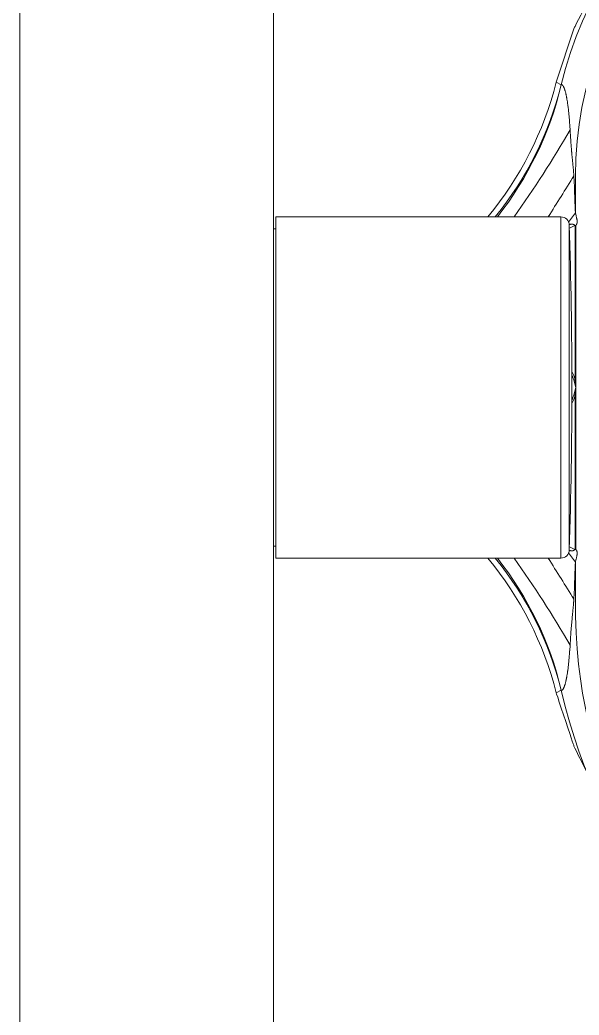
# Model space of a CAD drawing. Header units: millimetres. Extents: x 214 to 1190, y -192 to 1092.
# Drawn here: x 1046.1976 to 1046.2638, y 67.0604 to 67.1782 of the extents above; entities that cross this region are included whole.
import ezdxf

# ---------------------------------------------------------------- set-up
doc = ezdxf.new("R2010")
doc.units = ezdxf.units.MM
doc.layers.add('I-ARQ', color=8, linetype='Continuous', lineweight=0)

msp = doc.modelspace()

# ---------------------------------------------------------------- linework, layer by layer
at = {"layer": 'I-ARQ'}
for p, q in [((1046.19763, 67.8447), (1046.19763, 66.6347)), ((1046.22763, 67.8447), (1046.22763, 66.6347))]:
    msp.add_line(p, q, dxfattribs=at)
at = {"layer": 'I-ARQ', "lineweight": 5}
for points, knots in [([(1046.26168, 67.1705), (1046.2668, 67.19143), (1046.28594, 67.20587), (1046.30747, 67.20503), (1046.30747, 67.20503), (1046.329, 67.2042), (1046.34697, 67.18832), (1046.35044, 67.16705)], [0, 0, 0, 0, 0.5, 0.5, 0.5, 0.75, 1, 1, 1, 1]), ([(1046.26111, 67.17083), (1046.26111, 67.17083), (1046.26324, 67.17724), (1046.26324, 67.17724), (1046.26324, 67.17724), (1046.26324, 67.17724), (1046.26629, 67.18327), (1046.26629, 67.18327), (1046.26629, 67.18327), (1046.26629, 67.18327), (1046.27018, 67.18879), (1046.27018, 67.18879), (1046.27018, 67.18879), (1046.27018, 67.18879), (1046.27484, 67.19369), (1046.27484, 67.19369), (1046.27484, 67.19369), (1046.27484, 67.19369), (1046.28017, 67.19785), (1046.28017, 67.19785), (1046.28017, 67.19785), (1046.28017, 67.19785), (1046.28605, 67.2012), (1046.28605, 67.2012), (1046.28605, 67.2012), (1046.28605, 67.2012), (1046.29236, 67.20365), (1046.29236, 67.20365), (1046.29236, 67.20365), (1046.29236, 67.20365), (1046.29896, 67.20516), (1046.29896, 67.20516), (1046.29896, 67.20516), (1046.29896, 67.20516), (1046.30571, 67.2057), (1046.30571, 67.2057)], [0, 0, 0, 0, 0.111111, 0.111111, 0.111111, 0.166667, 0.222222, 0.222222, 0.222222, 0.277778, 0.333333, 0.333333, 0.333333, 0.388889, 0.444444, 0.444444, 0.444444, 0.5, 0.555556, 0.555556, 0.555556, 0.611111, 0.666667, 0.666667, 0.666667, 0.722222, 0.777778, 0.777778, 0.777778, 0.833333, 0.888889, 0.888889, 0.888889, 0.944444, 1, 1, 1, 1]), ([(1046.26338, 67.15974), (1046.26338, 67.18179), (1046.28031, 67.20015), (1046.30229, 67.20194), (1046.30229, 67.20194), (1046.32427, 67.20372), (1046.34393, 67.18833), (1046.34749, 67.16657)], [0, 0, 0, 0, 0.5, 0.5, 0.5, 0.75, 1, 1, 1, 1]), ([(1046.26168, 67.1705), (1046.26168, 67.1705), (1046.26169, 67.17049), (1046.26169, 67.17049), (1046.26169, 67.17049), (1046.26169, 67.17049), (1046.26169, 67.17049), (1046.26169, 67.17049), (1046.26169, 67.17049), (1046.26169, 67.17049), (1046.26169, 67.17049), (1046.26169, 67.17049), (1046.26169, 67.17049), (1046.26169, 67.17049), (1046.26169, 67.17048), (1046.26169, 67.17048), (1046.26169, 67.17048), (1046.26169, 67.17048), (1046.26169, 67.17048), (1046.26169, 67.17048), (1046.26169, 67.17048), (1046.26169, 67.17048), (1046.26169, 67.17048), (1046.26169, 67.17048), (1046.26169, 67.17048), (1046.26169, 67.17048), (1046.2617, 67.17049), (1046.2617, 67.17049), (1046.2617, 67.17049), (1046.2617, 67.17049), (1046.2617, 67.17049), (1046.2617, 67.17049)], [0, 0, 0, 0, 0.125, 0.125, 0.125, 0.1875, 0.25, 0.25, 0.25, 0.3125, 0.375, 0.375, 0.375, 0.4375, 0.5, 0.5, 0.5, 0.5625, 0.625, 0.625, 0.625, 0.6875, 0.75, 0.75, 0.75, 0.8125, 0.875, 0.875, 0.875, 0.9375, 1, 1, 1, 1]), ([(1046.2617, 67.17049), (1046.2617, 67.17049), (1046.26172, 67.17051), (1046.26172, 67.17051), (1046.26172, 67.17051), (1046.26172, 67.17051), (1046.26173, 67.17052), (1046.26173, 67.17052), (1046.26173, 67.17052), (1046.26173, 67.17052), (1046.26175, 67.17052), (1046.26175, 67.17052), (1046.26175, 67.17052), (1046.26175, 67.17052), (1046.26177, 67.17052), (1046.26177, 67.17052), (1046.26177, 67.17052), (1046.26177, 67.17052), (1046.26179, 67.17052), (1046.26179, 67.17052), (1046.26179, 67.17052), (1046.26179, 67.17052), (1046.26181, 67.17051), (1046.26181, 67.17051), (1046.26181, 67.17051), (1046.26181, 67.17051), (1046.26183, 67.1705), (1046.26183, 67.1705), (1046.26183, 67.1705), (1046.26183, 67.1705), (1046.26185, 67.17048), (1046.26185, 67.17048), (1046.26185, 67.17048), (1046.26185, 67.17048), (1046.26187, 67.17045), (1046.26187, 67.17045), (1046.26187, 67.17045), (1046.26187, 67.17045), (1046.26189, 67.17043), (1046.26189, 67.17043), (1046.26189, 67.17043), (1046.26189, 67.17043), (1046.26191, 67.17039), (1046.26191, 67.17039), (1046.26191, 67.17039), (1046.26191, 67.17039), (1046.26194, 67.17036), (1046.26194, 67.17036), (1046.26194, 67.17036), (1046.26194, 67.17036), (1046.26196, 67.17032), (1046.26196, 67.17032), (1046.26196, 67.17032), (1046.26196, 67.17032), (1046.26198, 67.17027), (1046.26198, 67.17027), (1046.26198, 67.17027), (1046.26198, 67.17027), (1046.26202, 67.17018), (1046.26202, 67.17018), (1046.26202, 67.17018), (1046.26202, 67.17018), (1046.26207, 67.17006), (1046.26207, 67.17006), (1046.26207, 67.17006), (1046.26207, 67.17006), (1046.26211, 67.16994), (1046.26211, 67.16994), (1046.26211, 67.16994), (1046.26211, 67.16994), (1046.26216, 67.1698), (1046.26216, 67.1698), (1046.26216, 67.1698), (1046.26216, 67.1698), (1046.2622, 67.16966), (1046.2622, 67.16966), (1046.2622, 67.16966), (1046.2622, 67.16966), (1046.26224, 67.16951), (1046.26224, 67.16951), (1046.26224, 67.16951), (1046.26224, 67.16951), (1046.26227, 67.16935), (1046.26227, 67.16935), (1046.26227, 67.16935), (1046.26227, 67.16935), (1046.26231, 67.16918), (1046.26231, 67.16918), (1046.26231, 67.16918), (1046.26231, 67.16918), (1046.26234, 67.16901), (1046.26234, 67.16901), (1046.26234, 67.16901), (1046.26234, 67.16901), (1046.26237, 67.16883), (1046.26237, 67.16883), (1046.26237, 67.16883), (1046.26237, 67.16883), (1046.26241, 67.16865), (1046.26241, 67.16865), (1046.26241, 67.16865), (1046.26241, 67.16865), (1046.26243, 67.16847), (1046.26243, 67.16847), (1046.26243, 67.16847), (1046.26243, 67.16847), (1046.26246, 67.16828), (1046.26246, 67.16828), (1046.26246, 67.16828), (1046.26246, 67.16828), (1046.26251, 67.1679), (1046.26251, 67.1679), (1046.26251, 67.1679), (1046.26251, 67.1679), (1046.26256, 67.1675), (1046.26256, 67.1675), (1046.26256, 67.1675), (1046.26256, 67.1675), (1046.2626, 67.1671), (1046.2626, 67.1671), (1046.2626, 67.1671), (1046.2626, 67.1671), (1046.26264, 67.16669), (1046.26264, 67.16669), (1046.26264, 67.16669), (1046.26264, 67.16669), (1046.26267, 67.16627), (1046.26267, 67.16627), (1046.26267, 67.16627), (1046.26267, 67.16627), (1046.26272, 67.16562), (1046.26272, 67.16562), (1046.26272, 67.16562), (1046.26272, 67.16562), (1046.26275, 67.16518), (1046.26275, 67.16518)], [0, 0, 0, 0, 0.029412, 0.029412, 0.029412, 0.044118, 0.058824, 0.058824, 0.058824, 0.073529, 0.088235, 0.088235, 0.088235, 0.102941, 0.117647, 0.117647, 0.117647, 0.132353, 0.147059, 0.147059, 0.147059, 0.161765, 0.176471, 0.176471, 0.176471, 0.191176, 0.205882, 0.205882, 0.205882, 0.220588, 0.235294, 0.235294, 0.235294, 0.25, 0.264706, 0.264706, 0.264706, 0.279412, 0.294118, 0.294118, 0.294118, 0.308824, 0.323529, 0.323529, 0.323529, 0.338235, 0.352941, 0.352941, 0.352941, 0.367647, 0.382353, 0.382353, 0.382353, 0.397059, 0.411765, 0.411765, 0.411765, 0.426471, 0.441176, 0.441176, 0.441176, 0.455882, 0.470588, 0.470588, 0.470588, 0.485294, 0.5, 0.5, 0.5, 0.514706, 0.529412, 0.529412, 0.529412, 0.544118, 0.558824, 0.558824, 0.558824, 0.573529, 0.588235, 0.588235, 0.588235, 0.602941, 0.617647, 0.617647, 0.617647, 0.632353, 0.647059, 0.647059, 0.647059, 0.661765, 0.676471, 0.676471, 0.676471, 0.691176, 0.705882, 0.705882, 0.705882, 0.720588, 0.735294, 0.735294, 0.735294, 0.75, 0.764706, 0.764706, 0.764706, 0.779412, 0.794118, 0.794118, 0.794118, 0.808824, 0.823529, 0.823529, 0.823529, 0.838235, 0.852941, 0.852941, 0.852941, 0.867647, 0.882353, 0.882353, 0.882353, 0.897059, 0.911765, 0.911765, 0.911765, 0.926471, 0.941176, 0.941176, 0.941176, 0.955882, 0.970588, 0.970588, 0.970588, 0.985294, 1, 1, 1, 1]), ([(1046.26275, 67.16518), (1046.26275, 67.16518), (1046.26281, 67.16425), (1046.26281, 67.16425), (1046.26281, 67.16425), (1046.26281, 67.16425), (1046.26287, 67.16336), (1046.26287, 67.16336), (1046.26287, 67.16336), (1046.26287, 67.16336), (1046.26294, 67.16253), (1046.26294, 67.16253), (1046.26294, 67.16253), (1046.26294, 67.16253), (1046.26301, 67.16181), (1046.26301, 67.16181), (1046.26301, 67.16181), (1046.26301, 67.16181), (1046.26305, 67.16139), (1046.26305, 67.16139), (1046.26305, 67.16139), (1046.26305, 67.16139), (1046.26307, 67.16118), (1046.26307, 67.16118), (1046.26307, 67.16118), (1046.26307, 67.16118), (1046.2631, 67.16089), (1046.2631, 67.16089), (1046.2631, 67.16089), (1046.2631, 67.16089), (1046.26313, 67.16061), (1046.26313, 67.16061), (1046.26313, 67.16061), (1046.26313, 67.16061), (1046.26315, 67.16032), (1046.26315, 67.16032), (1046.26315, 67.16032), (1046.26315, 67.16032), (1046.26318, 67.16003), (1046.26318, 67.16003), (1046.26318, 67.16003), (1046.26318, 67.16003), (1046.2632, 67.15974), (1046.2632, 67.15974)], [0, 0, 0, 0, 0.090909, 0.090909, 0.090909, 0.136364, 0.181818, 0.181818, 0.181818, 0.227273, 0.272727, 0.272727, 0.272727, 0.318182, 0.363636, 0.363636, 0.363636, 0.409091, 0.454545, 0.454545, 0.454545, 0.5, 0.545455, 0.545455, 0.545455, 0.590909, 0.636364, 0.636364, 0.636364, 0.681818, 0.727273, 0.727273, 0.727273, 0.772727, 0.818182, 0.818182, 0.818182, 0.863636, 0.909091, 0.909091, 0.909091, 0.954545, 1, 1, 1, 1]), ([(1046.26338, 67.15535), (1046.26338, 67.15535), (1046.26336, 67.15568), (1046.26336, 67.15568), (1046.26336, 67.15568), (1046.26336, 67.15568), (1046.26335, 67.156), (1046.26335, 67.156), (1046.26335, 67.156), (1046.26335, 67.156), (1046.26334, 67.15621), (1046.26334, 67.15621), (1046.26334, 67.15621), (1046.26334, 67.15621), (1046.26332, 67.15664), (1046.26332, 67.15664), (1046.26332, 67.15664), (1046.26332, 67.15664), (1046.2633, 67.15727), (1046.2633, 67.15727), (1046.2633, 67.15727), (1046.2633, 67.15727), (1046.26328, 67.15791), (1046.26328, 67.15791), (1046.26328, 67.15791), (1046.26328, 67.15791), (1046.26326, 67.15853), (1046.26326, 67.15853), (1046.26326, 67.15853), (1046.26326, 67.15853), (1046.26323, 67.15915), (1046.26323, 67.15915), (1046.26323, 67.15915), (1046.26323, 67.15915), (1046.26321, 67.15945), (1046.26321, 67.15945), (1046.26321, 67.15945), (1046.26321, 67.15945), (1046.2632, 67.15974), (1046.2632, 67.15974)], [0, 0, 0, 0, 0.1, 0.1, 0.1, 0.15, 0.2, 0.2, 0.2, 0.25, 0.3, 0.3, 0.3, 0.35, 0.4, 0.4, 0.4, 0.45, 0.5, 0.5, 0.5, 0.55, 0.6, 0.6, 0.6, 0.65, 0.7, 0.7, 0.7, 0.75, 0.8, 0.8, 0.8, 0.85, 0.9, 0.9, 0.9, 0.95, 1, 1, 1, 1]), ([(1046.26338, 67.15535), (1046.26338, 67.15535), (1046.26347, 67.15499), (1046.26347, 67.15499), (1046.26347, 67.15499), (1046.26347, 67.15499), (1046.26352, 67.15478), (1046.26352, 67.15478), (1046.26352, 67.15478), (1046.26352, 67.15478), (1046.26354, 67.15465), (1046.26354, 67.15465), (1046.26354, 67.15465), (1046.26354, 67.15465), (1046.26357, 67.15452), (1046.26357, 67.15452), (1046.26357, 67.15452), (1046.26357, 67.15452), (1046.26358, 67.15443), (1046.26358, 67.15443), (1046.26358, 67.15443), (1046.26358, 67.15443), (1046.26358, 67.15434), (1046.26358, 67.15434), (1046.26358, 67.15434), (1046.26358, 67.15434), (1046.26358, 67.15429), (1046.26358, 67.15429), (1046.26358, 67.15429), (1046.26358, 67.15429), (1046.26358, 67.15424), (1046.26358, 67.15424), (1046.26358, 67.15424), (1046.26358, 67.15424), (1046.26358, 67.1542), (1046.26358, 67.1542), (1046.26358, 67.1542), (1046.26358, 67.1542), (1046.26357, 67.15415), (1046.26357, 67.15415), (1046.26357, 67.15415), (1046.26357, 67.15415), (1046.26356, 67.15411), (1046.26356, 67.15411), (1046.26356, 67.15411), (1046.26356, 67.15411), (1046.26355, 67.15406), (1046.26355, 67.15406), (1046.26355, 67.15406), (1046.26355, 67.15406), (1046.26353, 67.15402), (1046.26353, 67.15402), (1046.26353, 67.15402), (1046.26353, 67.15402), (1046.26352, 67.15398), (1046.26352, 67.15398), (1046.26352, 67.15398), (1046.26352, 67.15398), (1046.26349, 67.15395), (1046.26349, 67.15395), (1046.26349, 67.15395), (1046.26349, 67.15395), (1046.26347, 67.15392), (1046.26347, 67.15392), (1046.26347, 67.15392), (1046.26347, 67.15392), (1046.26345, 67.1539), (1046.26345, 67.1539), (1046.26345, 67.1539), (1046.26345, 67.1539), (1046.26344, 67.15388), (1046.26344, 67.15388)], [0, 0, 0, 0, 0.055556, 0.055556, 0.055556, 0.083333, 0.111111, 0.111111, 0.111111, 0.138889, 0.166667, 0.166667, 0.166667, 0.194444, 0.222222, 0.222222, 0.222222, 0.25, 0.277778, 0.277778, 0.277778, 0.305556, 0.333333, 0.333333, 0.333333, 0.361111, 0.388889, 0.388889, 0.388889, 0.416667, 0.444444, 0.444444, 0.444444, 0.472222, 0.5, 0.5, 0.5, 0.527778, 0.555556, 0.555556, 0.555556, 0.583333, 0.611111, 0.611111, 0.611111, 0.638889, 0.666667, 0.666667, 0.666667, 0.694444, 0.722222, 0.722222, 0.722222, 0.75, 0.777778, 0.777778, 0.777778, 0.805556, 0.833333, 0.833333, 0.833333, 0.861111, 0.888889, 0.888889, 0.888889, 0.916667, 0.944444, 0.944444, 0.944444, 0.972222, 1, 1, 1, 1]), ([(1046.26265, 67.15397), (1046.26265, 67.15397), (1046.26274, 67.15399), (1046.26274, 67.15399), (1046.26274, 67.15399), (1046.26274, 67.15399), (1046.26282, 67.15401), (1046.26282, 67.15401), (1046.26282, 67.15401), (1046.26282, 67.15401), (1046.26286, 67.15402), (1046.26286, 67.15402), (1046.26286, 67.15402), (1046.26286, 67.15402), (1046.2629, 67.15402), (1046.2629, 67.15402), (1046.2629, 67.15402), (1046.2629, 67.15402), (1046.26294, 67.15402), (1046.26294, 67.15402), (1046.26294, 67.15402), (1046.26294, 67.15402), (1046.26298, 67.15402), (1046.26298, 67.15402), (1046.26298, 67.15402), (1046.26298, 67.15402), (1046.26302, 67.15402), (1046.26302, 67.15402), (1046.26302, 67.15402), (1046.26302, 67.15402), (1046.26306, 67.15402), (1046.26306, 67.15402), (1046.26306, 67.15402), (1046.26306, 67.15402), (1046.2631, 67.15401), (1046.2631, 67.15401), (1046.2631, 67.15401), (1046.2631, 67.15401), (1046.26313, 67.154), (1046.26313, 67.154), (1046.26313, 67.154), (1046.26313, 67.154), (1046.26317, 67.15399), (1046.26317, 67.15399), (1046.26317, 67.15399), (1046.26317, 67.15399), (1046.2632, 67.15397), (1046.2632, 67.15397), (1046.2632, 67.15397), (1046.2632, 67.15397), (1046.26323, 67.15395), (1046.26323, 67.15395), (1046.26323, 67.15395), (1046.26323, 67.15395), (1046.26326, 67.15393), (1046.26326, 67.15393), (1046.26326, 67.15393), (1046.26326, 67.15393), (1046.2633, 67.15391), (1046.2633, 67.15391), (1046.2633, 67.15391), (1046.2633, 67.15391), (1046.26332, 67.15389), (1046.26332, 67.15389), (1046.26332, 67.15389), (1046.26332, 67.15389), (1046.26333, 67.15388), (1046.26333, 67.15388)], [0, 0, 0, 0, 0.058824, 0.058824, 0.058824, 0.088235, 0.117647, 0.117647, 0.117647, 0.147059, 0.176471, 0.176471, 0.176471, 0.205882, 0.235294, 0.235294, 0.235294, 0.264706, 0.294118, 0.294118, 0.294118, 0.323529, 0.352941, 0.352941, 0.352941, 0.382353, 0.411765, 0.411765, 0.411765, 0.441176, 0.470588, 0.470588, 0.470588, 0.5, 0.529412, 0.529412, 0.529412, 0.558824, 0.588235, 0.588235, 0.588235, 0.617647, 0.647059, 0.647059, 0.647059, 0.676471, 0.705882, 0.705882, 0.705882, 0.735294, 0.764706, 0.764706, 0.764706, 0.794118, 0.823529, 0.823529, 0.823529, 0.852941, 0.882353, 0.882353, 0.882353, 0.911765, 0.941176, 0.941176, 0.941176, 0.970588, 1, 1, 1, 1]), ([(1046.26333, 67.15388), (1046.26333, 67.15388), (1046.26334, 67.15385), (1046.26334, 67.15385), (1046.26334, 67.15385), (1046.26334, 67.15385), (1046.26334, 67.15383), (1046.26334, 67.15383), (1046.26334, 67.15383), (1046.26334, 67.15383), (1046.26334, 67.15378), (1046.26334, 67.15378), (1046.26334, 67.15378), (1046.26334, 67.15378), (1046.26334, 67.15368), (1046.26334, 67.15368), (1046.26334, 67.15368), (1046.26334, 67.15368), (1046.26334, 67.15347), (1046.26334, 67.15347), (1046.26334, 67.15347), (1046.26334, 67.15347), (1046.26334, 67.15306), (1046.26334, 67.15306), (1046.26334, 67.15306), (1046.26334, 67.15306), (1046.26334, 67.15223), (1046.26334, 67.15223), (1046.26334, 67.15223), (1046.26334, 67.15223), (1046.26334, 67.14874), (1046.26334, 67.14874), (1046.26334, 67.14874), (1046.26334, 67.14874), (1046.26334, 67.13564), (1046.26334, 67.13564)], [0, 0, 0, 0, 0.111111, 0.111111, 0.111111, 0.166667, 0.222222, 0.222222, 0.222222, 0.277778, 0.333333, 0.333333, 0.333333, 0.388889, 0.444444, 0.444444, 0.444444, 0.5, 0.555556, 0.555556, 0.555556, 0.611111, 0.666667, 0.666667, 0.666667, 0.722222, 0.777778, 0.777778, 0.777778, 0.833333, 0.888889, 0.888889, 0.888889, 0.944444, 1, 1, 1, 1]), ([(1046.26344, 67.15388), (1046.26344, 67.15388), (1046.26343, 67.15384), (1046.26343, 67.15384), (1046.26343, 67.15384), (1046.26343, 67.15384), (1046.26343, 67.15382), (1046.26343, 67.15382), (1046.26343, 67.15382), (1046.26343, 67.15382), (1046.26343, 67.15377), (1046.26343, 67.15377), (1046.26343, 67.15377), (1046.26343, 67.15377), (1046.26343, 67.15367), (1046.26343, 67.15367), (1046.26343, 67.15367), (1046.26343, 67.15367), (1046.26343, 67.15345), (1046.26343, 67.15345), (1046.26343, 67.15345), (1046.26343, 67.15345), (1046.26343, 67.15302), (1046.26343, 67.15302), (1046.26343, 67.15302), (1046.26343, 67.15302), (1046.26343, 67.15214), (1046.26343, 67.15214), (1046.26343, 67.15214), (1046.26343, 67.15214), (1046.26343, 67.14848), (1046.26343, 67.14848), (1046.26343, 67.14848), (1046.26343, 67.14848), (1046.26343, 67.1347), (1046.26343, 67.1347)], [0, 0, 0, 0, 0.111111, 0.111111, 0.111111, 0.166667, 0.222222, 0.222222, 0.222222, 0.277778, 0.333333, 0.333333, 0.333333, 0.388889, 0.444444, 0.444444, 0.444444, 0.5, 0.555556, 0.555556, 0.555556, 0.611111, 0.666667, 0.666667, 0.666667, 0.722222, 0.777778, 0.777778, 0.777778, 0.833333, 0.888889, 0.888889, 0.888889, 0.944444, 1, 1, 1, 1]), ([(1046.26343, 67.1347), (1046.26343, 67.1347), (1046.26343, 67.12237), (1046.26343, 67.12237), (1046.26343, 67.12237), (1046.26343, 67.12237), (1046.26343, 67.11769), (1046.26343, 67.11769), (1046.26343, 67.11769), (1046.26343, 67.11769), (1046.26343, 67.11658), (1046.26343, 67.11658), (1046.26343, 67.11658), (1046.26343, 67.11658), (1046.26343, 67.11604), (1046.26343, 67.11604), (1046.26343, 67.11604), (1046.26343, 67.11604), (1046.26343, 67.11578), (1046.26343, 67.11578), (1046.26343, 67.11578), (1046.26343, 67.11578), (1046.26343, 67.11565), (1046.26343, 67.11565), (1046.26343, 67.11565), (1046.26343, 67.11565), (1046.26343, 67.11558), (1046.26343, 67.11558), (1046.26343, 67.11558), (1046.26343, 67.11558), (1046.26343, 67.11556), (1046.26343, 67.11556), (1046.26343, 67.11556), (1046.26343, 67.11556), (1046.26344, 67.11551), (1046.26344, 67.11551)], [0, 0, 0, 0, 0.111111, 0.111111, 0.111111, 0.166667, 0.222222, 0.222222, 0.222222, 0.277778, 0.333333, 0.333333, 0.333333, 0.388889, 0.444444, 0.444444, 0.444444, 0.5, 0.555556, 0.555556, 0.555556, 0.611111, 0.666667, 0.666667, 0.666667, 0.722222, 0.777778, 0.777778, 0.777778, 0.833333, 0.888889, 0.888889, 0.888889, 0.944444, 1, 1, 1, 1]), ([(1046.26334, 67.13375), (1046.26334, 67.13375), (1046.26334, 67.12201), (1046.26334, 67.12201), (1046.26334, 67.12201), (1046.26334, 67.12201), (1046.26334, 67.11758), (1046.26334, 67.11758), (1046.26334, 67.11758), (1046.26334, 67.11758), (1046.26334, 67.11653), (1046.26334, 67.11653), (1046.26334, 67.11653), (1046.26334, 67.11653), (1046.26334, 67.11602), (1046.26334, 67.11602), (1046.26334, 67.11602), (1046.26334, 67.11602), (1046.26334, 67.11577), (1046.26334, 67.11577), (1046.26334, 67.11577), (1046.26334, 67.11577), (1046.26334, 67.11564), (1046.26334, 67.11564), (1046.26334, 67.11564), (1046.26334, 67.11564), (1046.26334, 67.11558), (1046.26334, 67.11558), (1046.26334, 67.11558), (1046.26334, 67.11558), (1046.26334, 67.11556), (1046.26334, 67.11556), (1046.26334, 67.11556), (1046.26334, 67.11556), (1046.26333, 67.11551), (1046.26333, 67.11551)], [0, 0, 0, 0, 0.111111, 0.111111, 0.111111, 0.166667, 0.222222, 0.222222, 0.222222, 0.277778, 0.333333, 0.333333, 0.333333, 0.388889, 0.444444, 0.444444, 0.444444, 0.5, 0.555556, 0.555556, 0.555556, 0.611111, 0.666667, 0.666667, 0.666667, 0.722222, 0.777778, 0.777778, 0.777778, 0.833333, 0.888889, 0.888889, 0.888889, 0.944444, 1, 1, 1, 1]), ([(1046.22763, 67.12722), (1046.22763, 67.12722), (1046.22763, 67.12722), (1046.22763, 67.12722), (1046.22763, 67.12722), (1046.22763, 67.12722), (1046.22763, 67.12722), (1046.22763, 67.12722), (1046.22763, 67.12722), (1046.22763, 67.12722), (1046.22763, 67.12722), (1046.22763, 67.12722), (1046.22763, 67.12722), (1046.22763, 67.12722), (1046.22763, 67.12722), (1046.22763, 67.12722), (1046.22763, 67.12722), (1046.22763, 67.12722), (1046.22763, 67.12722), (1046.22763, 67.12722), (1046.22763, 67.12722), (1046.22763, 67.12722), (1046.22763, 67.12722), (1046.22763, 67.12722), (1046.22763, 67.12722), (1046.22763, 67.12722), (1046.22763, 67.12722), (1046.22763, 67.12722), (1046.22763, 67.12722), (1046.22763, 67.12722), (1046.22763, 67.12722), (1046.22763, 67.12722), (1046.22763, 67.12722), (1046.22763, 67.12722), (1046.22763, 67.12722), (1046.22763, 67.12722)], [0, 0, 0, 0, 0.111111, 0.111111, 0.111111, 0.166667, 0.222222, 0.222222, 0.222222, 0.277778, 0.333333, 0.333333, 0.333333, 0.388889, 0.444444, 0.444444, 0.444444, 0.5, 0.555556, 0.555556, 0.555556, 0.611111, 0.666667, 0.666667, 0.666667, 0.722222, 0.777778, 0.777778, 0.777778, 0.833333, 0.888889, 0.888889, 0.888889, 0.944444, 1, 1, 1, 1]), ([(1046.26333, 67.11551), (1046.26333, 67.11551), (1046.26332, 67.1155), (1046.26332, 67.1155), (1046.26332, 67.1155), (1046.26332, 67.1155), (1046.26329, 67.11548), (1046.26329, 67.11548), (1046.26329, 67.11548), (1046.26329, 67.11548), (1046.26326, 67.11546), (1046.26326, 67.11546), (1046.26326, 67.11546), (1046.26326, 67.11546), (1046.26322, 67.11544), (1046.26322, 67.11544), (1046.26322, 67.11544), (1046.26322, 67.11544), (1046.26318, 67.11542), (1046.26318, 67.11542), (1046.26318, 67.11542), (1046.26318, 67.11542), (1046.26314, 67.1154), (1046.26314, 67.1154), (1046.26314, 67.1154), (1046.26314, 67.1154), (1046.26311, 67.11539), (1046.26311, 67.11539), (1046.26311, 67.11539), (1046.26311, 67.11539), (1046.26307, 67.11538), (1046.26307, 67.11538), (1046.26307, 67.11538), (1046.26307, 67.11538), (1046.26302, 67.11537), (1046.26302, 67.11537), (1046.26302, 67.11537), (1046.26302, 67.11537), (1046.26298, 67.11537), (1046.26298, 67.11537), (1046.26298, 67.11537), (1046.26298, 67.11537), (1046.26293, 67.11537), (1046.26293, 67.11537), (1046.26293, 67.11537), (1046.26293, 67.11537), (1046.26289, 67.11538), (1046.26289, 67.11538), (1046.26289, 67.11538), (1046.26289, 67.11538), (1046.26284, 67.11538), (1046.26284, 67.11538), (1046.26284, 67.11538), (1046.26284, 67.11538), (1046.26279, 67.11539), (1046.26279, 67.11539), (1046.26279, 67.11539), (1046.26279, 67.11539), (1046.2627, 67.11541), (1046.2627, 67.11541), (1046.2627, 67.11541), (1046.2627, 67.11541), (1046.26265, 67.11542), (1046.26265, 67.11542)], [0, 0, 0, 0, 0.0625, 0.0625, 0.0625, 0.09375, 0.125, 0.125, 0.125, 0.15625, 0.1875, 0.1875, 0.1875, 0.21875, 0.25, 0.25, 0.25, 0.28125, 0.3125, 0.3125, 0.3125, 0.34375, 0.375, 0.375, 0.375, 0.40625, 0.4375, 0.4375, 0.4375, 0.46875, 0.5, 0.5, 0.5, 0.53125, 0.5625, 0.5625, 0.5625, 0.59375, 0.625, 0.625, 0.625, 0.65625, 0.6875, 0.6875, 0.6875, 0.71875, 0.75, 0.75, 0.75, 0.78125, 0.8125, 0.8125, 0.8125, 0.84375, 0.875, 0.875, 0.875, 0.90625, 0.9375, 0.9375, 0.9375, 0.96875, 1, 1, 1, 1]), ([(1046.26344, 67.11551), (1046.26344, 67.11551), (1046.26346, 67.11548), (1046.26346, 67.11548), (1046.26346, 67.11548), (1046.26346, 67.11548), (1046.26349, 67.11545), (1046.26349, 67.11545), (1046.26349, 67.11545), (1046.26349, 67.11545), (1046.26351, 67.11542), (1046.26351, 67.11542), (1046.26351, 67.11542), (1046.26351, 67.11542), (1046.26353, 67.11539), (1046.26353, 67.11539), (1046.26353, 67.11539), (1046.26353, 67.11539), (1046.26354, 67.11535), (1046.26354, 67.11535), (1046.26354, 67.11535), (1046.26354, 67.11535), (1046.26356, 67.11531), (1046.26356, 67.11531), (1046.26356, 67.11531), (1046.26356, 67.11531), (1046.26357, 67.11527), (1046.26357, 67.11527), (1046.26357, 67.11527), (1046.26357, 67.11527), (1046.26357, 67.11523), (1046.26357, 67.11523), (1046.26357, 67.11523), (1046.26357, 67.11523), (1046.26358, 67.11519), (1046.26358, 67.11519), (1046.26358, 67.11519), (1046.26358, 67.11519), (1046.26358, 67.11514), (1046.26358, 67.11514), (1046.26358, 67.11514), (1046.26358, 67.11514), (1046.26358, 67.11506), (1046.26358, 67.11506), (1046.26358, 67.11506), (1046.26358, 67.11506), (1046.26358, 67.11497), (1046.26358, 67.11497), (1046.26358, 67.11497), (1046.26358, 67.11497), (1046.26357, 67.11489), (1046.26357, 67.11489), (1046.26357, 67.11489), (1046.26357, 67.11489), (1046.26355, 67.1148), (1046.26355, 67.1148), (1046.26355, 67.1148), (1046.26355, 67.1148), (1046.26354, 67.11472), (1046.26354, 67.11472), (1046.26354, 67.11472), (1046.26354, 67.11472), (1046.26351, 67.11457), (1046.26351, 67.11457), (1046.26351, 67.11457), (1046.26351, 67.11457), (1046.26345, 67.11434), (1046.26345, 67.11434), (1046.26345, 67.11434), (1046.26345, 67.11434), (1046.26338, 67.11404), (1046.26338, 67.11404)], [0, 0, 0, 0, 0.055556, 0.055556, 0.055556, 0.083333, 0.111111, 0.111111, 0.111111, 0.138889, 0.166667, 0.166667, 0.166667, 0.194444, 0.222222, 0.222222, 0.222222, 0.25, 0.277778, 0.277778, 0.277778, 0.305556, 0.333333, 0.333333, 0.333333, 0.361111, 0.388889, 0.388889, 0.388889, 0.416667, 0.444444, 0.444444, 0.444444, 0.472222, 0.5, 0.5, 0.5, 0.527778, 0.555556, 0.555556, 0.555556, 0.583333, 0.611111, 0.611111, 0.611111, 0.638889, 0.666667, 0.666667, 0.666667, 0.694444, 0.722222, 0.722222, 0.722222, 0.75, 0.777778, 0.777778, 0.777778, 0.805556, 0.833333, 0.833333, 0.833333, 0.861111, 0.888889, 0.888889, 0.888889, 0.916667, 0.944444, 0.944444, 0.944444, 0.972222, 1, 1, 1, 1]), ([(1046.26338, 67.11404), (1046.26338, 67.11404), (1046.26336, 67.11372), (1046.26336, 67.11372), (1046.26336, 67.11372), (1046.26336, 67.11372), (1046.26335, 67.1134), (1046.26335, 67.1134), (1046.26335, 67.1134), (1046.26335, 67.1134), (1046.26334, 67.11318), (1046.26334, 67.11318), (1046.26334, 67.11318), (1046.26334, 67.11318), (1046.26332, 67.11276), (1046.26332, 67.11276), (1046.26332, 67.11276), (1046.26332, 67.11276), (1046.2633, 67.11212), (1046.2633, 67.11212), (1046.2633, 67.11212), (1046.2633, 67.11212), (1046.26328, 67.11149), (1046.26328, 67.11149), (1046.26328, 67.11149), (1046.26328, 67.11149), (1046.26326, 67.11086), (1046.26326, 67.11086), (1046.26326, 67.11086), (1046.26326, 67.11086), (1046.26323, 67.11025), (1046.26323, 67.11025), (1046.26323, 67.11025), (1046.26323, 67.11025), (1046.26321, 67.10995), (1046.26321, 67.10995), (1046.26321, 67.10995), (1046.26321, 67.10995), (1046.2632, 67.10965), (1046.2632, 67.10965)], [0, 0, 0, 0, 0.1, 0.1, 0.1, 0.15, 0.2, 0.2, 0.2, 0.25, 0.3, 0.3, 0.3, 0.35, 0.4, 0.4, 0.4, 0.45, 0.5, 0.5, 0.5, 0.55, 0.6, 0.6, 0.6, 0.65, 0.7, 0.7, 0.7, 0.75, 0.8, 0.8, 0.8, 0.85, 0.9, 0.9, 0.9, 0.95, 1, 1, 1, 1]), ([(1046.2632, 67.10965), (1046.2632, 67.10965), (1046.26318, 67.10936), (1046.26318, 67.10936), (1046.26318, 67.10936), (1046.26318, 67.10936), (1046.26315, 67.10908), (1046.26315, 67.10908), (1046.26315, 67.10908), (1046.26315, 67.10908), (1046.26313, 67.10879), (1046.26313, 67.10879), (1046.26313, 67.10879), (1046.26313, 67.10879), (1046.2631, 67.1085), (1046.2631, 67.1085), (1046.2631, 67.1085), (1046.2631, 67.1085), (1046.26307, 67.10821), (1046.26307, 67.10821), (1046.26307, 67.10821), (1046.26307, 67.10821), (1046.26305, 67.108), (1046.26305, 67.108), (1046.26305, 67.108), (1046.26305, 67.108), (1046.26301, 67.10759), (1046.26301, 67.10759), (1046.26301, 67.10759), (1046.26301, 67.10759), (1046.26294, 67.10686), (1046.26294, 67.10686), (1046.26294, 67.10686), (1046.26294, 67.10686), (1046.26287, 67.10604), (1046.26287, 67.10604), (1046.26287, 67.10604), (1046.26287, 67.10604), (1046.26281, 67.10514), (1046.26281, 67.10514), (1046.26281, 67.10514), (1046.26281, 67.10514), (1046.26275, 67.10422), (1046.26275, 67.10422)], [0, 0, 0, 0, 0.090909, 0.090909, 0.090909, 0.136364, 0.181818, 0.181818, 0.181818, 0.227273, 0.272727, 0.272727, 0.272727, 0.318182, 0.363636, 0.363636, 0.363636, 0.409091, 0.454545, 0.454545, 0.454545, 0.5, 0.545455, 0.545455, 0.545455, 0.590909, 0.636364, 0.636364, 0.636364, 0.681818, 0.727273, 0.727273, 0.727273, 0.772727, 0.818182, 0.818182, 0.818182, 0.863636, 0.909091, 0.909091, 0.909091, 0.954545, 1, 1, 1, 1]), ([(1046.34749, 67.10282), (1046.34393, 67.08106), (1046.32427, 67.06568), (1046.30229, 67.06746), (1046.30229, 67.06746), (1046.28031, 67.06924), (1046.26338, 67.0876), (1046.26338, 67.10965)], [0, 0, 0, 0, 0.5, 0.5, 0.5, 0.75, 1, 1, 1, 1]), ([(1046.26275, 67.10422), (1046.26275, 67.10422), (1046.2627, 67.10355), (1046.2627, 67.10355), (1046.2627, 67.10355), (1046.2627, 67.10355), (1046.26265, 67.10291), (1046.26265, 67.10291), (1046.26265, 67.10291), (1046.26265, 67.10291), (1046.26262, 67.1025), (1046.26262, 67.1025), (1046.26262, 67.1025), (1046.26262, 67.1025), (1046.26258, 67.10209), (1046.26258, 67.10209), (1046.26258, 67.10209), (1046.26258, 67.10209), (1046.26254, 67.10169), (1046.26254, 67.10169), (1046.26254, 67.10169), (1046.26254, 67.10169), (1046.26249, 67.1013), (1046.26249, 67.1013), (1046.26249, 67.1013), (1046.26249, 67.1013), (1046.26246, 67.10112), (1046.26246, 67.10112), (1046.26246, 67.10112), (1046.26246, 67.10112), (1046.26243, 67.10093), (1046.26243, 67.10093), (1046.26243, 67.10093), (1046.26243, 67.10093), (1046.26241, 67.10074), (1046.26241, 67.10074), (1046.26241, 67.10074), (1046.26241, 67.10074), (1046.26237, 67.10056), (1046.26237, 67.10056), (1046.26237, 67.10056), (1046.26237, 67.10056), (1046.26234, 67.10039), (1046.26234, 67.10039), (1046.26234, 67.10039), (1046.26234, 67.10039), (1046.26231, 67.10022), (1046.26231, 67.10022), (1046.26231, 67.10022), (1046.26231, 67.10022), (1046.26227, 67.10005), (1046.26227, 67.10005), (1046.26227, 67.10005), (1046.26227, 67.10005), (1046.26224, 67.09989), (1046.26224, 67.09989), (1046.26224, 67.09989), (1046.26224, 67.09989), (1046.2622, 67.09974), (1046.2622, 67.09974), (1046.2622, 67.09974), (1046.2622, 67.09974), (1046.26216, 67.09959), (1046.26216, 67.09959), (1046.26216, 67.09959), (1046.26216, 67.09959), (1046.26211, 67.09946), (1046.26211, 67.09946), (1046.26211, 67.09946), (1046.26211, 67.09946), (1046.26207, 67.09933), (1046.26207, 67.09933), (1046.26207, 67.09933), (1046.26207, 67.09933), (1046.26203, 67.09922), (1046.26203, 67.09922), (1046.26203, 67.09922), (1046.26203, 67.09922), (1046.26198, 67.09912), (1046.26198, 67.09912), (1046.26198, 67.09912), (1046.26198, 67.09912), (1046.26196, 67.09908), (1046.26196, 67.09908), (1046.26196, 67.09908), (1046.26196, 67.09908), (1046.26194, 67.09904), (1046.26194, 67.09904), (1046.26194, 67.09904), (1046.26194, 67.09904), (1046.26192, 67.099), (1046.26192, 67.099), (1046.26192, 67.099), (1046.26192, 67.099), (1046.26189, 67.09897), (1046.26189, 67.09897), (1046.26189, 67.09897), (1046.26189, 67.09897), (1046.26187, 67.09894), (1046.26187, 67.09894), (1046.26187, 67.09894), (1046.26187, 67.09894), (1046.26185, 67.09892), (1046.26185, 67.09892), (1046.26185, 67.09892), (1046.26185, 67.09892), (1046.26183, 67.0989), (1046.26183, 67.0989), (1046.26183, 67.0989), (1046.26183, 67.0989), (1046.26181, 67.09888), (1046.26181, 67.09888), (1046.26181, 67.09888), (1046.26181, 67.09888), (1046.26179, 67.09888), (1046.26179, 67.09888), (1046.26179, 67.09888), (1046.26179, 67.09888), (1046.26177, 67.09887), (1046.26177, 67.09887), (1046.26177, 67.09887), (1046.26177, 67.09887), (1046.26175, 67.09887), (1046.26175, 67.09887), (1046.26175, 67.09887), (1046.26175, 67.09887), (1046.26173, 67.09888), (1046.26173, 67.09888), (1046.26173, 67.09888), (1046.26173, 67.09888), (1046.26172, 67.09889), (1046.26172, 67.09889), (1046.26172, 67.09889), (1046.26172, 67.09889), (1046.2617, 67.0989), (1046.2617, 67.0989)], [0, 0, 0, 0, 0.029412, 0.029412, 0.029412, 0.044118, 0.058824, 0.058824, 0.058824, 0.073529, 0.088235, 0.088235, 0.088235, 0.102941, 0.117647, 0.117647, 0.117647, 0.132353, 0.147059, 0.147059, 0.147059, 0.161765, 0.176471, 0.176471, 0.176471, 0.191176, 0.205882, 0.205882, 0.205882, 0.220588, 0.235294, 0.235294, 0.235294, 0.25, 0.264706, 0.264706, 0.264706, 0.279412, 0.294118, 0.294118, 0.294118, 0.308824, 0.323529, 0.323529, 0.323529, 0.338235, 0.352941, 0.352941, 0.352941, 0.367647, 0.382353, 0.382353, 0.382353, 0.397059, 0.411765, 0.411765, 0.411765, 0.426471, 0.441176, 0.441176, 0.441176, 0.455882, 0.470588, 0.470588, 0.470588, 0.485294, 0.5, 0.5, 0.5, 0.514706, 0.529412, 0.529412, 0.529412, 0.544118, 0.558824, 0.558824, 0.558824, 0.573529, 0.588235, 0.588235, 0.588235, 0.602941, 0.617647, 0.617647, 0.617647, 0.632353, 0.647059, 0.647059, 0.647059, 0.661765, 0.676471, 0.676471, 0.676471, 0.691176, 0.705882, 0.705882, 0.705882, 0.720588, 0.735294, 0.735294, 0.735294, 0.75, 0.764706, 0.764706, 0.764706, 0.779412, 0.794118, 0.794118, 0.794118, 0.808824, 0.823529, 0.823529, 0.823529, 0.838235, 0.852941, 0.852941, 0.852941, 0.867647, 0.882353, 0.882353, 0.882353, 0.897059, 0.911765, 0.911765, 0.911765, 0.926471, 0.941176, 0.941176, 0.941176, 0.955882, 0.970588, 0.970588, 0.970588, 0.985294, 1, 1, 1, 1]), ([(1046.35044, 67.10234), (1046.34697, 67.08108), (1046.329, 67.0652), (1046.30747, 67.06436), (1046.30747, 67.06436), (1046.28594, 67.06352), (1046.2668, 67.07796), (1046.26168, 67.09889)], [0, 0, 0, 0, 0.5, 0.5, 0.5, 0.75, 1, 1, 1, 1]), ([(1046.2617, 67.0989), (1046.2617, 67.0989), (1046.2617, 67.09891), (1046.2617, 67.09891), (1046.2617, 67.09891), (1046.2617, 67.09891), (1046.26169, 67.09891), (1046.26169, 67.09891), (1046.26169, 67.09891), (1046.26169, 67.09891), (1046.26169, 67.09891), (1046.26169, 67.09891), (1046.26169, 67.09891), (1046.26169, 67.09891), (1046.26169, 67.09891), (1046.26169, 67.09891), (1046.26169, 67.09891), (1046.26169, 67.09891), (1046.26169, 67.09891), (1046.26169, 67.09891), (1046.26169, 67.09891), (1046.26169, 67.09891), (1046.26169, 67.09891), (1046.26169, 67.09891), (1046.26169, 67.09891), (1046.26169, 67.09891), (1046.26169, 67.0989), (1046.26169, 67.0989), (1046.26169, 67.0989), (1046.26169, 67.0989), (1046.26168, 67.09889), (1046.26168, 67.09889)], [0, 0, 0, 0, 0.125, 0.125, 0.125, 0.1875, 0.25, 0.25, 0.25, 0.3125, 0.375, 0.375, 0.375, 0.4375, 0.5, 0.5, 0.5, 0.5625, 0.625, 0.625, 0.625, 0.6875, 0.75, 0.75, 0.75, 0.8125, 0.875, 0.875, 0.875, 0.9375, 1, 1, 1, 1]), ([(1046.30571, 67.0637), (1046.30571, 67.0637), (1046.29896, 67.06423), (1046.29896, 67.06423), (1046.29896, 67.06423), (1046.29896, 67.06423), (1046.29236, 67.06574), (1046.29236, 67.06574), (1046.29236, 67.06574), (1046.29236, 67.06574), (1046.28605, 67.06819), (1046.28605, 67.06819), (1046.28605, 67.06819), (1046.28605, 67.06819), (1046.28017, 67.07154), (1046.28017, 67.07154), (1046.28017, 67.07154), (1046.28017, 67.07154), (1046.27484, 67.07571), (1046.27484, 67.07571), (1046.27484, 67.07571), (1046.27484, 67.07571), (1046.27018, 67.0806), (1046.27018, 67.0806), (1046.27018, 67.0806), (1046.27018, 67.0806), (1046.26629, 67.08613), (1046.26629, 67.08613), (1046.26629, 67.08613), (1046.26629, 67.08613), (1046.26324, 67.09216), (1046.26324, 67.09216), (1046.26324, 67.09216), (1046.26324, 67.09216), (1046.26111, 67.09856), (1046.26111, 67.09856)], [0, 0, 0, 0, 0.111111, 0.111111, 0.111111, 0.166667, 0.222222, 0.222222, 0.222222, 0.277778, 0.333333, 0.333333, 0.333333, 0.388889, 0.444444, 0.444444, 0.444444, 0.5, 0.555556, 0.555556, 0.555556, 0.611111, 0.666667, 0.666667, 0.666667, 0.722222, 0.777778, 0.777778, 0.777778, 0.833333, 0.888889, 0.888889, 0.888889, 0.944444, 1, 1, 1, 1])]:
    msp.add_open_spline(points, degree=3, knots=knots, dxfattribs=at)
for points in [[(1046.26111, 67.17083), (1046.25963, 67.16498), (1046.25686, 67.15953), (1046.253, 67.15488)], [(1046.26169, 67.1705), (1046.26026, 67.16479), (1046.2576, 67.15946), (1046.2539, 67.15488)], [(1046.2617, 67.17049), (1046.26034, 67.1648), (1046.25776, 67.15948), (1046.25414, 67.15488)], [(1046.26168, 67.1705), (1046.26168, 67.1705), (1046.26111, 67.17083), (1046.26111, 67.17083)], [(1046.26168, 67.17049), (1046.26168, 67.17049), (1046.2617, 67.17049), (1046.2617, 67.17049)], [(1046.26169, 67.17048), (1046.26169, 67.17048), (1046.26169, 67.17051), (1046.26169, 67.17051)], [(1046.26275, 67.16518), (1046.2607, 67.16165), (1046.25849, 67.15821), (1046.25613, 67.15488)], [(1046.2632, 67.15974), (1046.26219, 67.15812), (1046.26118, 67.1565), (1046.26016, 67.15488)], [(1046.26338, 67.15974), (1046.26338, 67.15974), (1046.26338, 67.15724), (1046.26338, 67.15724)], [(1046.26338, 67.15724), (1046.26338, 67.15724), (1046.26338, 67.15535), (1046.26338, 67.15535)], [(1046.26338, 67.15535), (1046.26338, 67.15535), (1046.26258, 67.15427), (1046.26258, 67.15427)], [(1046.22794, 67.15241), (1046.22794, 67.15241), (1046.22794, 67.15488), (1046.22794, 67.15488)], [(1046.26165, 67.15488), (1046.26165, 67.15488), (1046.22794, 67.15488), (1046.22794, 67.15488)], [(1046.26165, 67.15241), (1046.26165, 67.15241), (1046.26165, 67.15488), (1046.26165, 67.15488)], [(1046.26165, 67.15488), (1046.26219, 67.15488), (1046.26264, 67.15446), (1046.26265, 67.15392)], [(1046.26265, 67.15156), (1046.26265, 67.15156), (1046.26265, 67.15392), (1046.26265, 67.15392)], [(1046.26265, 67.15392), (1046.26286, 67.14751), (1046.26296, 67.14111), (1046.26296, 67.1347)], [(1046.22763, 67.1347), (1046.22763, 67.1347), (1046.22763, 67.15348), (1046.22763, 67.15348)], [(1046.22763, 67.15348), (1046.22763, 67.15348), (1046.22794, 67.15348), (1046.22794, 67.15348)], [(1046.26333, 67.15388), (1046.26333, 67.15388), (1046.26267, 67.15354), (1046.26267, 67.15354)], [(1046.26344, 67.15388), (1046.26344, 67.15388), (1046.26333, 67.15388), (1046.26333, 67.15388)], [(1046.22794, 67.11451), (1046.22794, 67.11451), (1046.22794, 67.15241), (1046.22794, 67.15241)], [(1046.26165, 67.15241), (1046.26165, 67.15241), (1046.26165, 67.11451), (1046.26165, 67.11451)], [(1046.26265, 67.15156), (1046.26265, 67.15156), (1046.26265, 67.11548), (1046.26265, 67.11548)], [(1046.22763, 67.15044), (1046.22763, 67.15044), (1046.22763, 67.14217), (1046.22763, 67.14217)], [(1046.26296, 67.1366), (1046.26312, 67.1363), (1046.26325, 67.13598), (1046.26334, 67.13564)], [(1046.26296, 67.13619), (1046.26305, 67.13599), (1046.26312, 67.1358), (1046.26318, 67.1356)], [(1046.26334, 67.13564), (1046.26334, 67.13564), (1046.26318, 67.1356), (1046.26318, 67.1356)], [(1046.26318, 67.1356), (1046.26318, 67.1356), (1046.26343, 67.1347), (1046.26343, 67.1347)], [(1046.26334, 67.13564), (1046.26334, 67.13564), (1046.26343, 67.1347), (1046.26343, 67.1347)], [(1046.22763, 67.11591), (1046.22763, 67.11591), (1046.22763, 67.1347), (1046.22763, 67.1347)], [(1046.26296, 67.1347), (1046.26296, 67.12829), (1046.26286, 67.12188), (1046.26265, 67.11548)], [(1046.26343, 67.1347), (1046.26343, 67.1347), (1046.26318, 67.1338), (1046.26318, 67.1338)], [(1046.26343, 67.1347), (1046.26343, 67.1347), (1046.26334, 67.13375), (1046.26334, 67.13375)], [(1046.26318, 67.1338), (1046.26312, 67.1336), (1046.26305, 67.1334), (1046.26296, 67.13322)], [(1046.26334, 67.13375), (1046.26325, 67.13342), (1046.26312, 67.13309), (1046.26296, 67.13279)], [(1046.26334, 67.13375), (1046.26334, 67.13375), (1046.26318, 67.1338), (1046.26318, 67.1338)], [(1046.22763, 67.11591), (1046.22763, 67.11591), (1046.22794, 67.11591), (1046.22794, 67.11591)], [(1046.26265, 67.11548), (1046.26264, 67.11494), (1046.26219, 67.11451), (1046.26165, 67.11451)], [(1046.26258, 67.11513), (1046.26258, 67.11513), (1046.26338, 67.11404), (1046.26338, 67.11404)], [(1046.26333, 67.11551), (1046.26333, 67.11551), (1046.26267, 67.11586), (1046.26267, 67.11586)], [(1046.26344, 67.11551), (1046.26344, 67.11551), (1046.26333, 67.11551), (1046.26333, 67.11551)], [(1046.26165, 67.11451), (1046.26165, 67.11451), (1046.22794, 67.11451), (1046.22794, 67.11451)], [(1046.253, 67.11451), (1046.25686, 67.10987), (1046.25963, 67.10442), (1046.26111, 67.09856)], [(1046.2539, 67.11451), (1046.2576, 67.10994), (1046.26026, 67.1046), (1046.26169, 67.09889)], [(1046.25414, 67.11451), (1046.25776, 67.10992), (1046.26034, 67.10459), (1046.2617, 67.0989)], [(1046.25613, 67.11451), (1046.25849, 67.11118), (1046.2607, 67.10775), (1046.26275, 67.10422)], [(1046.26016, 67.11451), (1046.26118, 67.11289), (1046.26219, 67.11127), (1046.2632, 67.10965)], [(1046.26338, 67.11404), (1046.26338, 67.11404), (1046.26338, 67.11216), (1046.26338, 67.11216)], [(1046.26338, 67.11216), (1046.26338, 67.11216), (1046.26338, 67.10965), (1046.26338, 67.10965)], [(1046.26168, 67.09889), (1046.26168, 67.09889), (1046.26111, 67.09856), (1046.26111, 67.09856)], [(1046.26168, 67.0989), (1046.26168, 67.0989), (1046.2617, 67.0989), (1046.2617, 67.0989)], [(1046.26169, 67.09889), (1046.26169, 67.09889), (1046.26169, 67.09891), (1046.26169, 67.09891)]]:
    msp.add_open_spline(points, degree=3, dxfattribs=at)

doc.saveas('drawing.dxf')
